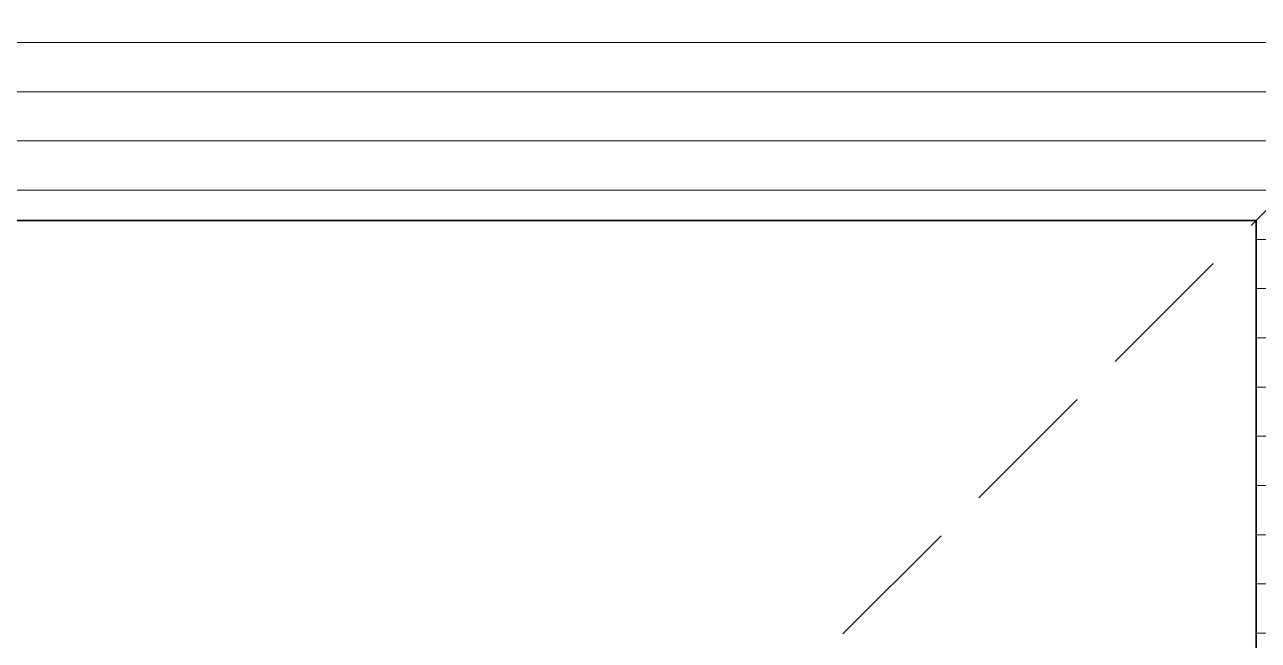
# Model space of a CAD drawing. Header units: millimetres. Extents: x -6000 to 12300, y -11438 to 14364.
# Drawn here: x 7997 to 10504, y 1385 to 2636 of the extents above; entities that cross this region are included whole.
import ezdxf

# ---------------------------------------------------------------- set-up
doc = ezdxf.new("R2010")
doc.units = ezdxf.units.MM
doc.header["$MEASUREMENT"] = 0
doc.linetypes.add('Hidden Line', pattern=[391.222223, 282.222223, -109])
doc.layers.add('Shell - Roof', color=7, linetype='Continuous')
doc.layers.add('Shell - Roof_Pen_No__172', color=7, linetype='Continuous', lineweight=13, true_color=0xbf8080)
doc.layers.add('Shell - Roof_Pen_No__92', color=7, linetype='Continuous', lineweight=13, true_color=0xbf8080)
doc.layers.add('Shell - Roof_Pen_No__32', color=15, linetype='Continuous', lineweight=35)

# ---------------------------------------------------------------- blocks, each defined once
blk = doc.blocks.new('Roof_1_5', base_point=(1200, -4561.4))
at = {"layer": 'Shell - Roof_Pen_No__172', "linetype": 'Continuous'}
h = blk.add_hatch(dxfattribs=at)
h.set_pattern_fill('Roof_Tile_0005', color=256, style=0, pattern_type=2)
h.set_pattern_definition([(0, (0, 0), (0, 100), [])])
h.paths.add_polyline_path([(2575.7, -3185.6), (10924.3, -3185.6), (10924.3, 2662.9), (2575.7, 2662.9)])
h.paths.add_polyline_path([(3000, -2761.4), (3000, 2238.6), (10500, 2238.6), (10500, -2761.4)], flags=0)
at = {"layer": 'Shell - Roof_Pen_No__32', "linetype": 'Continuous'}
for q in [(3000, 2238.6), (10500, -2761.4)]:
    blk.add_line((10500, 2238.6), q, dxfattribs=at)
at = {"layer": 'Shell - Roof_Pen_No__92', "linetype": 'Hidden Line', "flags": 128}
blk.add_lwpolyline([(8000, -261.4), (10924.3, 2662.9)], dxfattribs=at)

msp = doc.modelspace()

# ---------------------------------------------------------------- block references
at = {"layer": 'Shell - Roof', "color": 23, "linetype": 'Continuous', "lineweight": 13, "true_color": 0xbf8080}
msp.add_blockref('Roof_1_5', (1200, -4561.4), dxfattribs=at)

doc.saveas('drawing.dxf')
